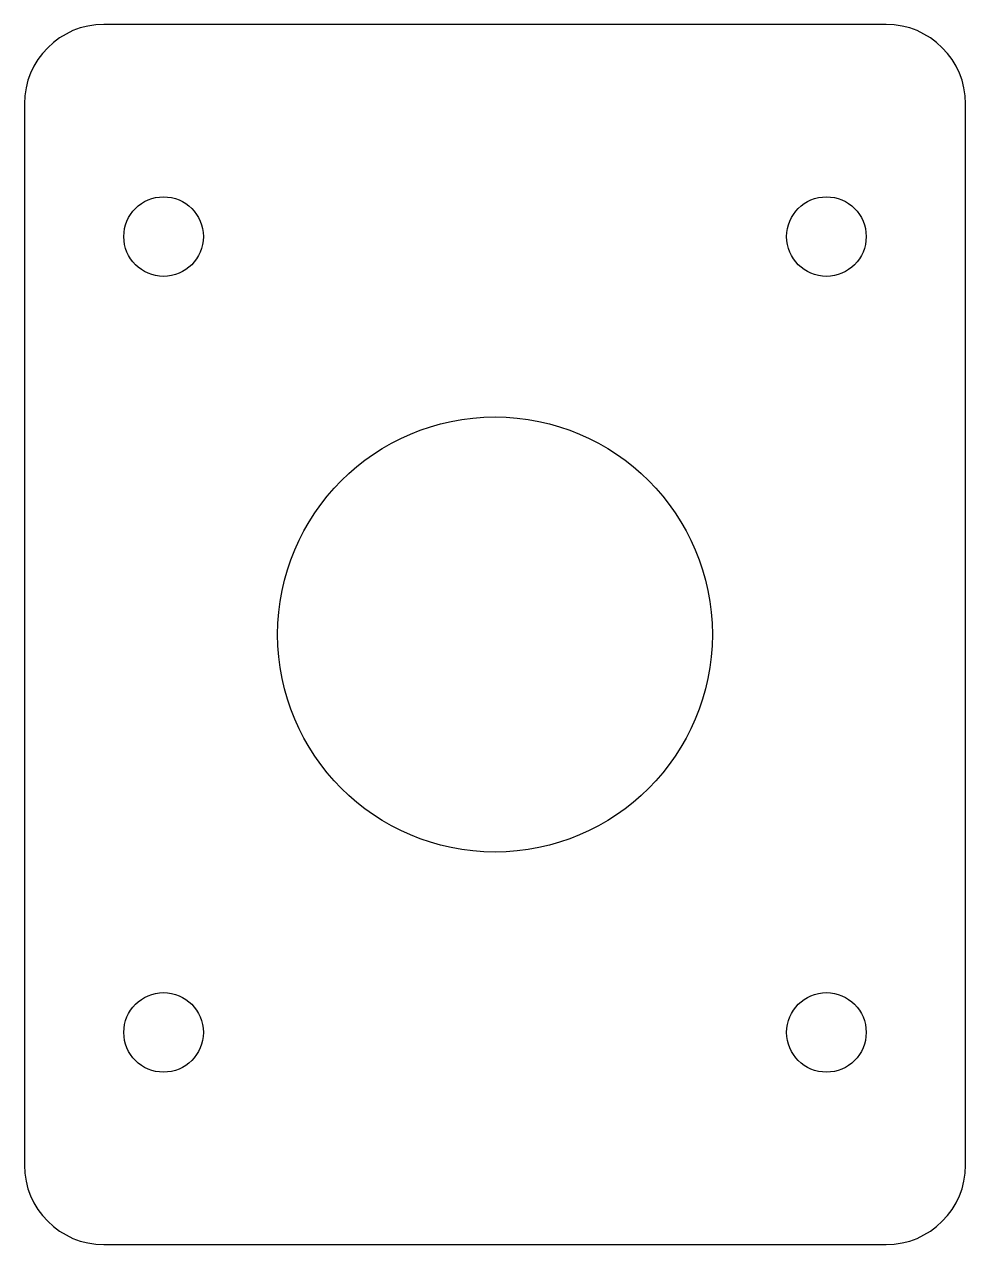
# Model space of a CAD drawing. Header units: millimetres. Extents: x -17.8 to 17.8, y -15.8 to 30.3.
import ezdxf

# ---------------------------------------------------------------- set-up
doc = ezdxf.new("R2010")
doc.units = ezdxf.units.MM

msp = doc.modelspace()

# ---------------------------------------------------------------- linework, layer by layer
at = {"color": 7, "linetype": 'Continuous', "lineweight": 25}
for p, q in [((14.75, 30.25), (-14.75, 30.25)), ((-17.75, 27.25), (-17.75, -12.75)), ((17.75, -12.75), (17.75, 27.25)), ((-14.75, -15.75), (14.75, -15.75))]:
    msp.add_line(p, q, dxfattribs=at)
for centre, radius in [((-12.5, 22.25), 1.5), ((12.5, 22.25), 1.5), ((0, 7.25), 8.2), ((-12.5, -7.75), 1.5), ((12.5, -7.75), 1.5)]:
    msp.add_circle(centre, radius, dxfattribs=at)
for centre, start, end in [((-14.75, 27.25), 90, 180), ((14.75, 27.25), 0, 90), ((-14.75, -12.75), 180, 270), ((14.75, -12.75), 270, 0)]:
    msp.add_arc(centre, 3, start, end, dxfattribs=at)

doc.saveas('drawing.dxf')
